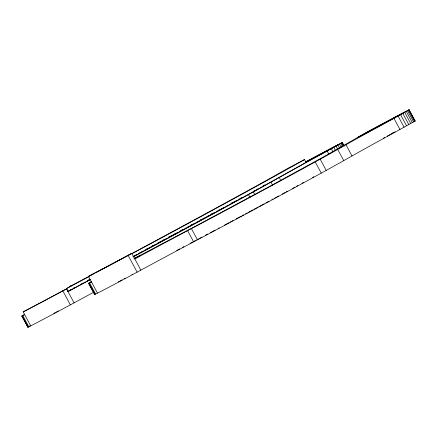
<?xml version="1.0" encoding="UTF-8"?>
<svg xmlns="http://www.w3.org/2000/svg" width="437" height="437" viewBox="0 0 437 437"><rect width="100%" height="100%" fill="white"/><g stroke="black" fill="none" stroke-linecap="round" stroke-linejoin="round"><path stroke-width="0.66" d="M94.015 292.091A75.885 0.792 -28.3 0 0 76.868 301.339L69.478 305.337A43.607 0.459 -28.3 0 1 30.716 325.855L27.875 327.22L21.85 316.027L24.243 314.569M27.875 327.22L28.323 326.892M134.001 258.584L185.709 231.337A131.062 1.371 -28.3 0 0 206.81 220.139L269.968 186.249L323.183 157.041A122.802 1.284 -28.3 0 0 334.846 150.454L366.528 132.395L409.125 109.78L415.15 120.973L396.19 131.548A126.309 1.322 -28.3 0 0 377.049 142.036L372.756 144.401A126.309 1.322 -28.3 0 0 352.009 155.96L351.627 156.178A230.796 2.414 -28.3 0 1 344.301 160.324L342.258 161.472A140.364 1.469 -28.3 0 1 326.215 170.392L319.414 174.134A123.944 1.3 -28.3 0 1 197.469 239.82L193.635 241.852A75.885 0.792 -28.3 0 0 167.289 255.896L162.575 258.425A75.885 0.792 -28.3 0 0 143.647 268.629L136.262 272.628A43.607 0.459 -28.3 0 1 97.495 293.145L94.654 294.511L88.629 283.318L91.027 281.86M94.654 294.511L88.662 283.258M133.241 256.792A123.944 1.3 -28.3 0 0 246.605 195.65L253.411 191.909A140.364 1.469 -28.3 0 0 269.454 182.994L279.199 177.477A126.309 1.322 -28.3 0 1 299.951 165.923L304.245 163.553A126.309 1.322 -28.3 0 1 323.385 153.065L342.346 142.489L344.247 146.024M134.836 258.95L137.622 257.437A75.885 0.792 -28.3 0 1 156.55 247.238L161.264 244.704A75.885 0.792 -28.3 0 1 187.604 230.665L191.444 228.633A123.944 1.3 -28.3 0 0 313.389 162.941L320.19 159.199A140.364 1.469 -28.3 0 0 336.233 150.284L345.984 144.767A126.309 1.322 -28.3 0 1 366.73 133.214L371.024 130.843A126.309 1.322 -28.3 0 1 390.165 120.355L409.125 109.78M132.804 256.896A177.231 1.857 -28.3 0 0 303.349 163.913L306.004 162.362L304.496 159.56L301.841 161.116A177.231 1.857 -28.3 0 1 131.887 253.782M29.115 326.423L30.268 325.762M67.364 291.725L68.052 291.342L66.544 288.546L67.73 287.89A27.012 0.284 -28.3 0 0 70.275 286.208L69.374 286.672L75.759 283.318A151.814 1.59 -28.3 0 0 89.967 275.807M394.125 132.389L395.157 131.816M312.679 177.406L313.853 176.761M393.622 132.668L387.215 136.147M296.707 186.173L297.87 185.534M301.945 183.305L303.6 182.398M286.284 191.848L287.442 191.22M292.643 188.385L294.959 187.129M97.495 293.145L88.46 276.359L95.31 272.693A39.155 0.41 -28.3 0 0 126.637 256.082L131.821 253.351L140.861 270.137M30.716 325.855L23.183 311.871L30.033 308.205A39.155 0.41 -28.3 0 0 61.36 291.588L66.55 288.857L74.082 302.846M305.676 161.876L342.346 142.489M68.052 291.659L70.843 290.146A75.885 0.792 -28.3 0 1 89.765 279.948L90.792 279.396M91.317 281.947L88.629 283.318M275.993 197.442L278.702 195.967M282.204 194.066L285.126 192.482M88.46 276.359A43.607 0.459 -28.3 0 0 127.222 255.842L131.821 253.351M23.183 311.871A43.607 0.459 -28.3 0 0 61.945 291.348L66.55 288.857M56.368 311.996L58.394 310.898M124.163 278.735L125.173 278.189M256.355 208.05L257.551 207.4M258.753 206.756L264.156 203.839M265.958 202.866L268.908 201.271M271.858 199.676L273.038 199.037M274.223 198.398L275.403 197.759M245.539 213.862L247.26 212.939M248.402 212.327L252.925 209.891M254.055 209.285L255.754 208.373M53.833 313.356L55.352 312.542M120.104 280.92L122.136 279.833M304.496 159.56L304.425 159.603A27.012 0.284 -28.3 0 1 289.567 167.366L286.41 169.141A151.814 1.59 -28.3 0 1 124.387 257.486M306.004 162.362L308.784 160.876A27.012 0.284 -28.3 0 0 338.101 144.756A27.012 0.284 -28.3 0 0 305.851 161.843M383.495 138.141L384.675 137.508M215.184 230.075L212.835 231.326A131.062 1.371 -28.3 0 1 210.563 232.539M118.329 281.865L119.514 281.237M176.783 250.434L179.744 248.866M182.699 247.304L183.884 246.676M392.038 133.307L393.562 132.498M190.128 243.376L191.198 242.814M66.544 288.546L73.52 284.88A177.231 1.857 -28.3 0 0 88.82 276.768M73.782 287.945L74.94 287.338M68.052 291.342L75.027 287.677A177.231 1.857 -28.3 0 0 90.322 279.565M70.472 289.676L70.876 289.469M413.298 121.836L415.15 120.973M21.85 316.027L24.691 314.667M91.47 281.958L89.58 282.892L95.605 294.079M408.983 109.9L415.008 121.093M408.885 109.867L409.518 111.042M410.152 112.222L410.785 113.401M411.419 114.576L413.009 117.52M413.642 118.7L414.91 121.054M408.458 110.222L414.489 121.415M407.568 110.747L413.593 121.939M406.312 111.468L412.337 122.655M404.711 112.364L410.736 123.556M402.788 113.434L408.813 124.627M400.571 114.663L406.596 125.856M398.085 116.029L404.11 127.222M393.917 118.307L399.942 129.499M345.984 144.767L352.009 155.96M342.204 142.609L343.788 145.554M341.679 142.932L343.264 145.882M340.784 143.456L342.368 146.406M339.527 144.177L341.117 147.122M337.927 145.073L339.516 148.023M336.009 146.144L337.593 149.093M337.719 149.449L343.75 160.636M333.792 147.373L335.376 150.317M331.306 148.738L332.89 151.683M327.138 151.016L328.722 153.961M320.19 159.199L326.215 170.392M315.241 161.925L321.266 173.118M279.199 177.477L280.789 180.421M270.94 182.158L272.524 185.102M253.411 191.909L254.995 194.858M248.462 194.634L250.046 197.579M191.444 228.633L197.469 239.82M187.604 230.665L193.635 241.852M128.107 255.361L137.142 272.147M88.979 283.176L95.004 294.369M62.83 290.867L70.362 304.857M22.8 315.601L28.826 326.789M22.2 315.885L28.225 327.078M21.883 315.967L27.908 327.16M207.755 234.035A131.062 1.371 -28.3 0 1 205.532 235.215M201.976 237.105A131.062 1.371 -28.3 0 1 199.059 238.651M198.485 238.957A131.062 1.371 -28.3 0 1 196.77 239.864M195.634 240.465A131.062 1.371 -28.3 0 1 191.734 242.53M243.748 214.824A94.294 0.989 -28.3 0 1 242.557 215.463M241.366 216.102A94.294 0.989 -28.3 0 1 236.051 218.948M233.139 220.51A94.294 0.989 -28.3 0 1 230.244 222.051M229.097 222.668A94.294 0.989 -28.3 0 1 226.257 224.181M225.694 224.481A94.294 0.989 -28.3 0 1 224.503 225.121M219.221 227.934A94.294 0.989 -28.3 0 1 218.068 228.546M134.186 258.557A27.012 0.284 -28.3 0 1 134.148 259.015M67.407 291.271A27.012 0.284 -28.3 0 1 68.374 290.763M264.773 184.938A151.814 1.59 -28.3 0 1 263.156 185.834M257.519 188.953A151.814 1.59 -28.3 0 1 256.344 189.598M255.159 190.253A151.814 1.59 -28.3 0 1 253.957 190.914M242.486 197.224A151.814 1.59 -28.3 0 1 239.651 198.775M236.761 200.359A151.814 1.59 -28.3 0 1 235.592 200.998M234.412 201.643A151.814 1.59 -28.3 0 1 230.834 203.598M228.016 205.139A151.814 1.59 -28.3 0 1 226.879 205.761M224.006 207.329A151.814 1.59 -28.3 0 1 222.848 207.957M222.264 208.274A151.814 1.59 -28.3 0 1 221.1 208.913M219.926 209.552A151.814 1.59 -28.3 0 1 218.746 210.197M217.56 210.842A151.814 1.59 -28.3 0 1 216.37 211.486M214.578 212.464A151.814 1.59 -28.3 0 1 210.634 214.605M209.498 215.222A151.814 1.59 -28.3 0 1 206.641 216.779M205.494 217.402A151.814 1.59 -28.3 0 1 200.277 220.232M199.114 220.865A151.814 1.59 -28.3 0 1 197.939 221.499M197.355 221.816A151.814 1.59 -28.3 0 1 196.18 222.455M195 223.088A151.814 1.59 -28.3 0 1 193.82 223.728M192.641 224.372A151.814 1.59 -28.3 0 1 189.669 225.978M188.478 226.623A151.814 1.59 -28.3 0 1 187.287 227.267M186.091 227.917A151.814 1.59 -28.3 0 1 184.895 228.562M183.693 229.212A151.814 1.59 -28.3 0 1 180.082 231.162M177.22 232.708A151.814 1.59 -28.3 0 1 174.385 234.237M171.539 235.772A151.814 1.59 -28.3 0 1 170.403 236.384M169.835 236.69A151.814 1.59 -28.3 0 1 168.698 237.307M165.847 238.842A151.814 1.59 -28.3 0 1 163.001 240.377M161.291 241.295A151.814 1.59 -28.3 0 1 157.304 243.442M156.162 244.054A151.814 1.59 -28.3 0 1 152.18 246.195M150.475 247.107A151.814 1.59 -28.3 0 1 145.942 249.543M143.118 251.057A151.814 1.59 -28.3 0 1 138.917 253.313M136.53 254.591A151.814 1.59 -28.3 0 1 134.148 255.869M89.7 279.543A151.814 1.59 -28.3 0 1 87.362 280.783M83.259 282.957A151.814 1.59 -28.3 0 1 80.829 284.236M232.555 202.571A145.461 1.524 -28.3 0 1 231.43 203.189M212.551 213.485A145.461 1.524 -28.3 0 1 211.453 214.081M201.353 219.571A145.461 1.524 -28.3 0 1 200.212 220.188M193.301 223.935A145.461 1.524 -28.3 0 1 190.395 225.508M182.764 229.638A145.461 1.524 -28.3 0 1 181.584 230.277M180.399 230.916A145.461 1.524 -28.3 0 1 179.219 231.555M176.248 233.156A145.461 1.524 -28.3 0 1 172.681 235.084M171.49 235.723A145.461 1.524 -28.3 0 1 168.502 237.335M164.918 239.263A145.461 1.524 -28.3 0 1 161.335 241.197M160.139 241.841A145.461 1.524 -28.3 0 1 157.151 243.447M153.573 245.37A145.461 1.524 -28.3 0 1 151.186 246.654M147.029 248.888A145.461 1.524 -28.3 0 1 145.843 249.522M89.918 279.341A145.461 1.524 -28.3 0 1 87.717 280.505M123.802 257.797A151.814 1.59 -28.3 0 1 96.184 272.513M93.354 274.015A151.814 1.59 -28.3 0 1 90.563 275.49M132.395 274.174L132.072 274.381L132.395 274.174M368.276 132.05A27.012 0.284 -28.3 0 0 404.902 112.074A27.012 0.284 -28.3 0 0 370.27 130.417A27.012 0.284 -28.3 0 0 368.276 132.05"/></g></svg>
